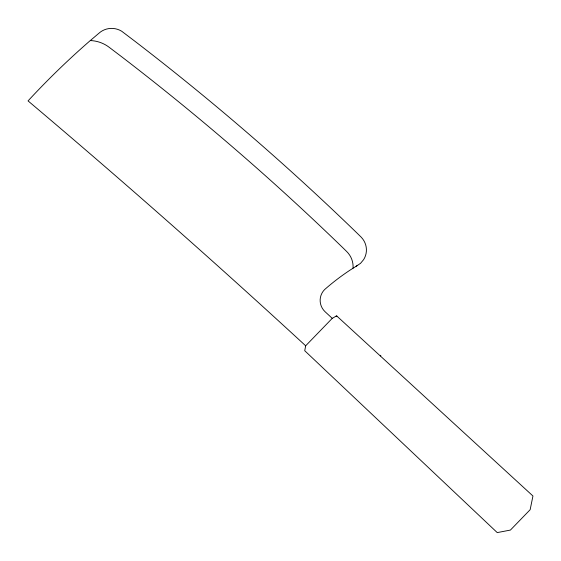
<?xml version="1.0" encoding="UTF-8"?>
<svg xmlns="http://www.w3.org/2000/svg" width="561" height="561" viewBox="0 0 561 561"><rect width="100%" height="100%" fill="white"/><g stroke="black" fill="none" stroke-linecap="round" stroke-linejoin="round"><path stroke-width="0.84" d="M305.668 345.8L304.728 350.723L497.235 532.599L510.426 530.068L530.145 509.704L532.95 495.994L336.614 315.85L332.245 318.353L305.668 345.8C214.933 262.148 122.361 180.495 28.05 100.896A805.505 787.314 13.1 0 1 89.234 41.472L98.855 33.302A18.878 18.45 13.1 0 1 121.695 31.234L134.556 40.988A2536.4 2479.115 13.1 0 1 357.462 233.502L361.277 237.247A18.878 18.45 13.1 0 1 363.619 259.645L360.513 263.354L356.095 266.293M380.267 355.905L380.849 355.302M357.708 265.304L350.232 270.016A235.024 229.715 13.1 0 0 324.56 289.623A15.974 15.61 13.1 0 0 325.078 311.727L332.245 318.353M336.888 316.102L336.137 316.124M353.037 268.214A21.676 21.185 13.1 0 0 346.691 251.517L342.96 247.857A2515.657 2458.842 13.1 0 0 121.877 56.92L109.107 47.236A32.3 31.57 13.1 0 0 90.293 40.567"/></g></svg>
